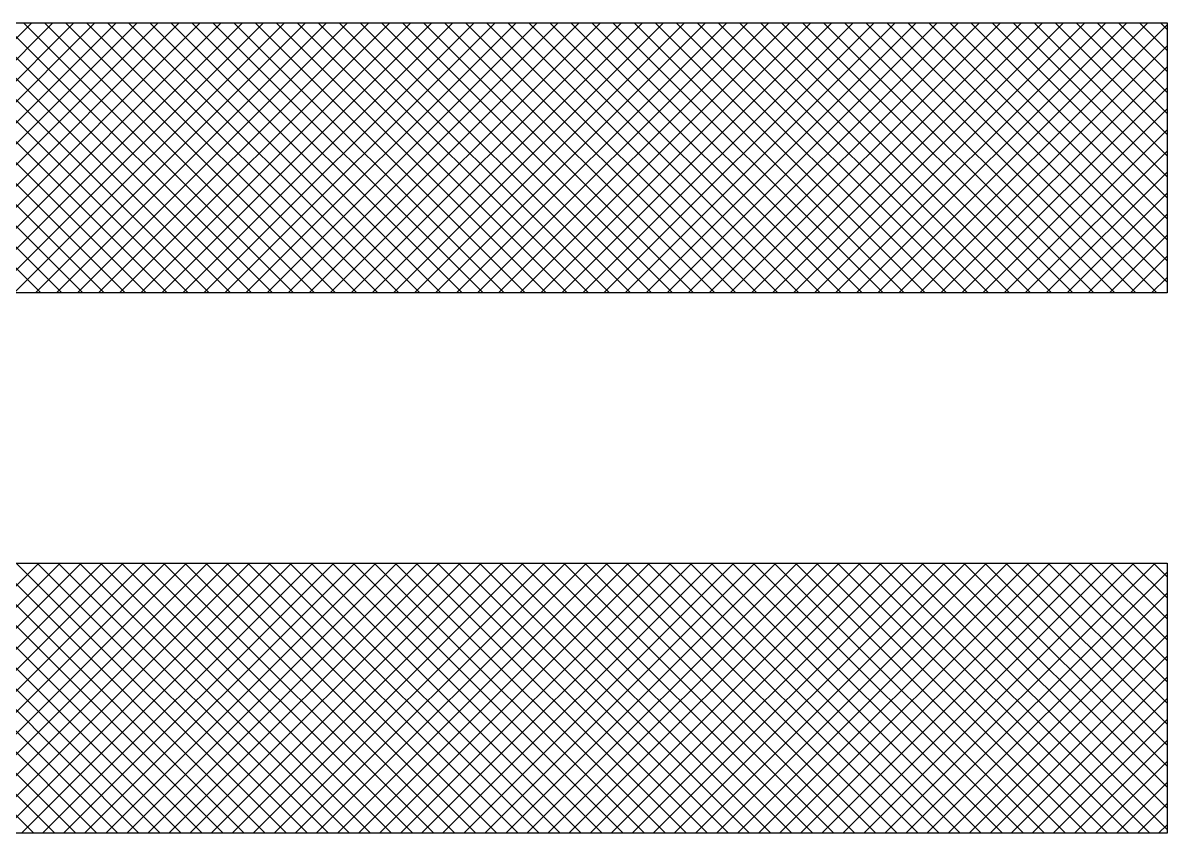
# Model space of a CAD drawing. Extents: x 610887 to 611781, y -400493 to -399849.
# Drawn here: x 611047.826 to 611051.418, y -400434.538 to -400431.994 of the extents above; entities that cross this region are included whole.
import ezdxf

# ---------------------------------------------------------------- set-up
doc = ezdxf.new("R2010")
doc.units = 0
doc.header["$LTSCALE"] = 1000
doc.layers.get('0').update_dxf_attribs({"linetype": 'CONTINUOUS'})
doc.layers.add('9-BOX', color=7, linetype='CONTINUOUS')

# ---------------------------------------------------------------- blocks, each defined once
blk = doc.blocks.new('*X13')
at = {"color": 0}
for p, q in [((237808.8379, 346149.264), (237809.9719, 346150.398)), ((237810.0099, 346149.264), (237808.8759, 346150.398)), ((237808.9262, 346149.264), (237810.0602, 346150.398)), ((237810.0983, 346149.264), (237808.9643, 346150.398)), ((237809.0146, 346149.264), (237810.1486, 346150.398)), ((237810.1867, 346149.264), (237809.0527, 346150.398)), ((237809.103, 346149.264), (237810.237, 346150.398)), ((237810.275, 346149.264), (237809.141, 346150.398)), ((237809.1914, 346149.264), (237810.3254, 346150.398)), ((237810.3634, 346149.264), (237809.2294, 346150.398)), ((237809.2798, 346149.264), (237810.4138, 346150.398)), ((237810.4518, 346149.264), (237809.3178, 346150.398)), ((237809.3682, 346149.264), (237810.5022, 346150.398)), ((237810.5402, 346149.264), (237809.4062, 346150.398)), ((237809.4566, 346149.264), (237810.5906, 346150.398)), ((237810.6286, 346149.264), (237809.4946, 346150.398)), ((237809.545, 346149.264), (237810.679, 346150.398)), ((237810.717, 346149.264), (237809.583, 346150.398)), ((237809.6334, 346149.264), (237810.7674, 346150.398)), ((237810.8054, 346149.264), (237809.6714, 346150.398)), ((237809.7217, 346149.264), (237810.8557, 346150.398)), ((237810.8938, 346149.264), (237809.7598, 346150.398)), ((237809.8101, 346149.264), (237810.9441, 346150.398)), ((237810.9822, 346149.264), (237809.8482, 346150.398)), ((237809.8985, 346149.264), (237811.0325, 346150.398)), ((237811.0705, 346149.264), (237809.9365, 346150.398)), ((237809.9869, 346149.264), (237811.1209, 346150.398)), ((237811.1589, 346149.264), (237810.0249, 346150.398)), ((237810.0753, 346149.264), (237811.2093, 346150.398)), ((237811.2473, 346149.264), (237810.1133, 346150.398)), ((237810.1637, 346149.264), (237811.2977, 346150.398)), ((237811.3357, 346149.264), (237810.2017, 346150.398)), ((237810.2521, 346149.264), (237811.3861, 346150.398)), ((237811.4241, 346149.264), (237810.2901, 346150.398)), ((237810.3405, 346149.264), (237811.4745, 346150.398)), ((237811.5125, 346149.264), (237810.3785, 346150.398)), ((237810.4289, 346149.264), (237811.5629, 346150.398)), ((237811.6009, 346149.264), (237810.4669, 346150.398)), ((237810.5172, 346149.264), (237811.6512, 346150.398)), ((237811.6893, 346149.264), (237810.5553, 346150.398)), ((237810.6056, 346149.264), (237811.7396, 346150.398)), ((237811.7777, 346149.264), (237810.6437, 346150.398)), ((237810.694, 346149.264), (237811.828, 346150.398)), ((237811.866, 346149.264), (237810.732, 346150.398)), ((237810.7824, 346149.264), (237811.9164, 346150.398)), ((237811.9544, 346149.264), (237810.8204, 346150.398)), ((237810.8708, 346149.264), (237812.0048, 346150.398)), ((237812.0428, 346149.264), (237810.9088, 346150.398)), ((237810.9592, 346149.264), (237812.0932, 346150.398)), ((237812.1312, 346149.264), (237810.9972, 346150.398)), ((237811.0476, 346149.264), (237812.1816, 346150.398)), ((237812.2196, 346149.264), (237811.0856, 346150.398)), ((237811.136, 346149.264), (237812.27, 346150.398)), ((237812.308, 346149.264), (237811.174, 346150.398)), ((237811.2243, 346149.264), (237812.3583, 346150.398)), ((237812.3964, 346149.264), (237811.2624, 346150.398)), ((237811.3127, 346149.264), (237812.4467, 346150.398)), ((237812.4848, 346149.264), (237811.3508, 346150.398)), ((237811.4011, 346149.264), (237812.5351, 346150.398)), ((237812.5731, 346149.264), (237811.4391, 346150.398)), ((237811.4895, 346149.264), (237812.6235, 346150.398)), ((237812.6615, 346149.264), (237811.5275, 346150.398)), ((237811.5779, 346149.264), (237812.7119, 346150.398)), ((237812.7499, 346149.264), (237811.6159, 346150.398)), ((237811.6663, 346149.264), (237812.8003, 346150.398)), ((237812.8383, 346149.264), (237811.7043, 346150.398)), ((237811.7547, 346149.264), (237812.8887, 346150.398)), ((237812.9267, 346149.264), (237811.7927, 346150.398)), ((237811.8431, 346149.264), (237812.9771, 346150.398)), ((237813.0151, 346149.264), (237811.8811, 346150.398)), ((237811.9315, 346149.264), (237813.0655, 346150.398)), ((237813.1035, 346149.264), (237811.9695, 346150.398)), ((237812.0198, 346149.264), (237813.1538, 346150.398)), ((237813.1919, 346149.264), (237812.0579, 346150.398)), ((237812.1082, 346149.264), (237813.2422, 346150.398)), ((237813.2803, 346149.264), (237812.1463, 346150.398)), ((237812.1966, 346149.264), (237813.3306, 346150.398)), ((237813.3686, 346149.264), (237812.2346, 346150.398)), ((237812.285, 346149.264), (237813.419, 346150.398)), ((237813.457, 346149.264), (237812.323, 346150.398)), ((237812.3734, 346149.264), (237813.5074, 346150.398)), ((237813.5454, 346149.264), (237812.4114, 346150.398)), ((237812.4618, 346149.264), (237813.5958, 346150.398)), ((237813.6338, 346149.264), (237812.4998, 346150.398)), ((237812.5502, 346149.264), (237813.6842, 346150.398)), ((237813.7222, 346149.264), (237812.5882, 346150.398)), ((237812.6386, 346149.264), (237813.7726, 346150.398)), ((237813.8106, 346149.264), (237812.6766, 346150.398)), ((237812.7269, 346149.264), (237813.8609, 346150.398)), ((237813.899, 346149.264), (237812.765, 346150.398)), ((237812.8153, 346149.264), (237813.9493, 346150.398)), ((237813.9874, 346149.264), (237812.8534, 346150.398)), ((237812.9037, 346149.264), (237814.0377, 346150.398)), ((237814.0757, 346149.264), (237812.9417, 346150.398)), ((237812.9921, 346149.264), (237814.1261, 346150.398)), ((237814.1641, 346149.264), (237813.0301, 346150.398)), ((237813.0805, 346149.264), (237814.2145, 346150.398)), ((237814.2525, 346149.264), (237813.1185, 346150.398)), ((237813.1689, 346149.264), (237814.3029, 346150.398)), ((237814.3409, 346149.264), (237813.2069, 346150.398)), ((237813.2573, 346149.264), (237814.3913, 346150.398)), ((237814.4293, 346149.264), (237813.2953, 346150.398)), ((237813.3457, 346149.264), (237814.4797, 346150.398)), ((237814.5177, 346149.264), (237813.3837, 346150.398)), ((237813.4341, 346149.264), (237814.5681, 346150.398)), ((237814.6061, 346149.264), (237813.4721, 346150.398)), ((237813.5224, 346149.264), (237814.6564, 346150.398)), ((237814.6945, 346149.264), (237813.5605, 346150.398)), ((237814.737, 346149.3099), (237813.6489, 346150.398)), ((237814.737, 346149.3982), (237813.7372, 346150.398)), ((237814.737, 346149.4866), (237813.8256, 346150.398)), ((237814.737, 346149.575), (237813.914, 346150.398)), ((237814.737, 346149.6634), (237814.0024, 346150.398)), ((237814.737, 346149.7518), (237814.0908, 346150.398)), ((237814.737, 346149.8402), (237814.1792, 346150.398)), ((237814.737, 346149.9286), (237814.2676, 346150.398)), ((237814.737, 346150.017), (237814.356, 346150.398)), ((237814.737, 346150.1053), (237814.4443, 346150.398)), ((237814.737, 346150.1937), (237814.5327, 346150.398)), ((237814.737, 346150.2821), (237814.6211, 346150.398)), ((237814.737, 346150.3705), (237814.7095, 346150.398)), ((237813.6108, 346149.264), (237814.737, 346150.3902)), ((237813.6992, 346149.264), (237814.737, 346150.3018)), ((237813.7876, 346149.264), (237814.737, 346150.2134)), ((237813.876, 346149.264), (237814.737, 346150.125)), ((237813.9644, 346149.264), (237814.737, 346150.0366)), ((237814.0528, 346149.264), (237814.737, 346149.9482)), ((237814.1412, 346149.264), (237814.737, 346149.8598)), ((237814.2295, 346149.264), (237814.737, 346149.7715)), ((237814.3179, 346149.264), (237814.737, 346149.6831)), ((237814.4063, 346149.264), (237814.737, 346149.5947)), ((237814.4947, 346149.264), (237814.737, 346149.5063)), ((237814.5831, 346149.264), (237814.737, 346149.4179)), ((237814.6715, 346149.264), (237814.737, 346149.3295)), ((237809.9798, 346146.996), (237808.8458, 346148.13)), ((237808.868, 346146.996), (237810.002, 346148.13)), ((237810.0682, 346146.996), (237808.9342, 346148.13)), ((237808.9563, 346146.996), (237810.0903, 346148.13)), ((237810.1566, 346146.996), (237809.0226, 346148.13)), ((237809.0447, 346146.996), (237810.1787, 346148.13)), ((237810.245, 346146.996), (237809.111, 346148.13)), ((237809.1331, 346146.996), (237810.2671, 346148.13)), ((237810.3333, 346146.996), (237809.1993, 346148.13)), ((237809.2215, 346146.996), (237810.3555, 346148.13)), ((237810.4217, 346146.996), (237809.2877, 346148.13)), ((237809.3099, 346146.996), (237810.4439, 346148.13)), ((237810.5101, 346146.996), (237809.3761, 346148.13)), ((237809.3983, 346146.996), (237810.5323, 346148.13)), ((237810.5985, 346146.996), (237809.4645, 346148.13)), ((237809.4867, 346146.996), (237810.6207, 346148.13)), ((237810.6869, 346146.996), (237809.5529, 346148.13)), ((237809.5751, 346146.996), (237810.7091, 346148.13)), ((237810.7753, 346146.996), (237809.6413, 346148.13)), ((237809.6635, 346146.996), (237810.7975, 346148.13)), ((237810.8637, 346146.996), (237809.7297, 346148.13)), ((237809.7518, 346146.996), (237810.8858, 346148.13)), ((237810.9521, 346146.996), (237809.8181, 346148.13)), ((237809.8402, 346146.996), (237810.9742, 346148.13)), ((237811.0404, 346146.996), (237809.9064, 346148.13)), ((237809.9286, 346146.996), (237811.0626, 346148.13)), ((237811.1288, 346146.996), (237809.9948, 346148.13)), ((237810.017, 346146.996), (237811.151, 346148.13)), ((237811.2172, 346146.996), (237810.0832, 346148.13)), ((237810.1054, 346146.996), (237811.2394, 346148.13)), ((237811.3056, 346146.996), (237810.1716, 346148.13)), ((237810.1938, 346146.996), (237811.3278, 346148.13)), ((237811.394, 346146.996), (237810.26, 346148.13)), ((237810.2822, 346146.996), (237811.4162, 346148.13)), ((237811.4824, 346146.996), (237810.3484, 346148.13)), ((237810.3706, 346146.996), (237811.5046, 346148.13)), ((237811.5708, 346146.996), (237810.4368, 346148.13)), ((237810.4589, 346146.996), (237811.5929, 346148.13)), ((237811.6592, 346146.996), (237810.5252, 346148.13)), ((237810.5473, 346146.996), (237811.6813, 346148.13)), ((237811.7476, 346146.996), (237810.6136, 346148.13)), ((237810.6357, 346146.996), (237811.7697, 346148.13)), ((237811.8359, 346146.996), (237810.7019, 346148.13)), ((237810.7241, 346146.996), (237811.8581, 346148.13)), ((237811.9243, 346146.996), (237810.7903, 346148.13)), ((237810.8125, 346146.996), (237811.9465, 346148.13)), ((237812.0127, 346146.996), (237810.8787, 346148.13)), ((237810.9009, 346146.996), (237812.0349, 346148.13)), ((237812.1011, 346146.996), (237810.9671, 346148.13)), ((237810.9893, 346146.996), (237812.1233, 346148.13)), ((237812.1895, 346146.996), (237811.0555, 346148.13)), ((237811.0777, 346146.996), (237812.2117, 346148.13)), ((237812.2779, 346146.996), (237811.1439, 346148.13)), ((237811.1661, 346146.996), (237812.3001, 346148.13)), ((237812.3663, 346146.996), (237811.2323, 346148.13)), ((237811.2544, 346146.996), (237812.3884, 346148.13)), ((237812.4547, 346146.996), (237811.3207, 346148.13)), ((237811.3428, 346146.996), (237812.4768, 346148.13)), ((237812.543, 346146.996), (237811.409, 346148.13)), ((237811.4312, 346146.996), (237812.5652, 346148.13)), ((237812.6314, 346146.996), (237811.4974, 346148.13)), ((237811.5196, 346146.996), (237812.6536, 346148.13)), ((237812.7198, 346146.996), (237811.5858, 346148.13)), ((237811.608, 346146.996), (237812.742, 346148.13)), ((237812.8082, 346146.996), (237811.6742, 346148.13)), ((237811.6964, 346146.996), (237812.8304, 346148.13)), ((237812.8966, 346146.996), (237811.7626, 346148.13)), ((237811.7848, 346146.996), (237812.9188, 346148.13)), ((237812.985, 346146.996), (237811.851, 346148.13)), ((237811.8732, 346146.996), (237813.0072, 346148.13)), ((237813.0734, 346146.996), (237811.9394, 346148.13)), ((237811.9615, 346146.996), (237813.0955, 346148.13)), ((237813.1618, 346146.996), (237812.0278, 346148.13)), ((237812.0499, 346146.996), (237813.1839, 346148.13)), ((237813.2502, 346146.996), (237812.1162, 346148.13)), ((237812.1383, 346146.996), (237813.2723, 346148.13)), ((237813.3385, 346146.996), (237812.2045, 346148.13)), ((237812.2267, 346146.996), (237813.3607, 346148.13)), ((237813.4269, 346146.996), (237812.2929, 346148.13)), ((237812.3151, 346146.996), (237813.4491, 346148.13)), ((237813.5153, 346146.996), (237812.3813, 346148.13)), ((237812.4035, 346146.996), (237813.5375, 346148.13)), ((237813.6037, 346146.996), (237812.4697, 346148.13)), ((237812.4919, 346146.996), (237813.6259, 346148.13)), ((237813.6921, 346146.996), (237812.5581, 346148.13)), ((237812.5803, 346146.996), (237813.7143, 346148.13)), ((237813.7805, 346146.996), (237812.6465, 346148.13)), ((237812.6687, 346146.996), (237813.8027, 346148.13)), ((237813.8689, 346146.996), (237812.7349, 346148.13)), ((237812.757, 346146.996), (237813.891, 346148.13)), ((237813.9573, 346146.996), (237812.8233, 346148.13)), ((237812.8454, 346146.996), (237813.9794, 346148.13)), ((237814.0457, 346146.996), (237812.9117, 346148.13)), ((237812.9338, 346146.996), (237814.0678, 346148.13)), ((237814.134, 346146.996), (237813, 346148.13)), ((237813.0222, 346146.996), (237814.1562, 346148.13)), ((237814.2224, 346146.996), (237813.0884, 346148.13)), ((237813.1106, 346146.996), (237814.2446, 346148.13)), ((237814.3108, 346146.996), (237813.1768, 346148.13)), ((237813.199, 346146.996), (237814.333, 346148.13)), ((237814.3992, 346146.996), (237813.2652, 346148.13)), ((237813.2874, 346146.996), (237814.4214, 346148.13)), ((237814.4876, 346146.996), (237813.3536, 346148.13)), ((237813.3758, 346146.996), (237814.5098, 346148.13)), ((237814.576, 346146.996), (237813.442, 346148.13)), ((237813.4642, 346146.996), (237814.5982, 346148.13)), ((237814.6644, 346146.996), (237813.5304, 346148.13)), ((237813.5525, 346146.996), (237814.6865, 346148.13)), ((237814.737, 346147.0118), (237813.6188, 346148.13)), ((237813.6409, 346146.996), (237814.737, 346148.0921)), ((237814.737, 346147.1001), (237813.7071, 346148.13)), ((237814.737, 346147.1885), (237813.7955, 346148.13)), ((237814.737, 346147.2769), (237813.8839, 346148.13)), ((237814.737, 346147.3653), (237813.9723, 346148.13)), ((237814.737, 346147.4537), (237814.0607, 346148.13)), ((237814.737, 346147.5421), (237814.1491, 346148.13)), ((237814.737, 346147.6305), (237814.2375, 346148.13)), ((237814.737, 346147.7189), (237814.3259, 346148.13)), ((237814.737, 346147.8073), (237814.4143, 346148.13)), ((237814.737, 346147.8956), (237814.5026, 346148.13)), ((237814.737, 346147.984), (237814.591, 346148.13)), ((237814.737, 346148.0724), (237814.6794, 346148.13)), ((237813.7293, 346146.996), (237814.737, 346148.0037)), ((237813.8177, 346146.996), (237814.737, 346147.9153)), ((237813.9061, 346146.996), (237814.737, 346147.8269)), ((237813.9945, 346146.996), (237814.737, 346147.7385)), ((237814.0829, 346146.996), (237814.737, 346147.6501)), ((237814.1713, 346146.996), (237814.737, 346147.5617)), ((237814.2596, 346146.996), (237814.737, 346147.4734)), ((237814.348, 346146.996), (237814.737, 346147.385)), ((237814.4364, 346146.996), (237814.737, 346147.2966)), ((237814.5248, 346146.996), (237814.737, 346147.2082)), ((237814.6132, 346146.996), (237814.737, 346147.1198)), ((237814.7016, 346146.996), (237814.737, 346147.0314))]:
    blk.add_line(p, q, dxfattribs=at)
blk = doc.blocks.new('*X3')
at = {"color": 0}
for p, q in [((237808.8379, 346149.264), (237809.9719, 346150.398)), ((237810.0099, 346149.264), (237808.8759, 346150.398)), ((237808.9262, 346149.264), (237810.0602, 346150.398)), ((237810.0983, 346149.264), (237808.9643, 346150.398)), ((237809.0146, 346149.264), (237810.1486, 346150.398)), ((237810.1867, 346149.264), (237809.0527, 346150.398)), ((237809.103, 346149.264), (237810.237, 346150.398)), ((237810.275, 346149.264), (237809.141, 346150.398)), ((237809.1914, 346149.264), (237810.3254, 346150.398)), ((237810.3634, 346149.264), (237809.2294, 346150.398)), ((237809.2798, 346149.264), (237810.4138, 346150.398)), ((237810.4518, 346149.264), (237809.3178, 346150.398)), ((237809.3682, 346149.264), (237810.5022, 346150.398)), ((237810.5402, 346149.264), (237809.4062, 346150.398)), ((237809.4566, 346149.264), (237810.5906, 346150.398)), ((237810.6286, 346149.264), (237809.4946, 346150.398)), ((237809.545, 346149.264), (237810.679, 346150.398)), ((237810.717, 346149.264), (237809.583, 346150.398)), ((237809.6334, 346149.264), (237810.7674, 346150.398)), ((237810.8054, 346149.264), (237809.6714, 346150.398)), ((237809.7217, 346149.264), (237810.8557, 346150.398)), ((237810.8938, 346149.264), (237809.7598, 346150.398)), ((237809.8101, 346149.264), (237810.9441, 346150.398)), ((237810.9822, 346149.264), (237809.8482, 346150.398)), ((237809.8985, 346149.264), (237811.0325, 346150.398)), ((237811.0705, 346149.264), (237809.9365, 346150.398)), ((237809.9869, 346149.264), (237811.1209, 346150.398)), ((237811.1589, 346149.264), (237810.0249, 346150.398)), ((237810.0753, 346149.264), (237811.2093, 346150.398)), ((237811.2473, 346149.264), (237810.1133, 346150.398)), ((237810.1637, 346149.264), (237811.2977, 346150.398)), ((237811.3357, 346149.264), (237810.2017, 346150.398)), ((237810.2521, 346149.264), (237811.3861, 346150.398)), ((237811.4241, 346149.264), (237810.2901, 346150.398)), ((237810.3405, 346149.264), (237811.4745, 346150.398)), ((237811.5125, 346149.264), (237810.3785, 346150.398)), ((237810.4289, 346149.264), (237811.5629, 346150.398)), ((237811.6009, 346149.264), (237810.4669, 346150.398)), ((237810.5172, 346149.264), (237811.6512, 346150.398)), ((237811.6893, 346149.264), (237810.5553, 346150.398)), ((237810.6056, 346149.264), (237811.7396, 346150.398)), ((237811.7777, 346149.264), (237810.6437, 346150.398)), ((237810.694, 346149.264), (237811.828, 346150.398)), ((237811.866, 346149.264), (237810.732, 346150.398)), ((237810.7824, 346149.264), (237811.9164, 346150.398)), ((237811.9544, 346149.264), (237810.8204, 346150.398)), ((237810.8708, 346149.264), (237812.0048, 346150.398)), ((237812.0428, 346149.264), (237810.9088, 346150.398)), ((237810.9592, 346149.264), (237812.0932, 346150.398)), ((237812.1312, 346149.264), (237810.9972, 346150.398)), ((237811.0476, 346149.264), (237812.1816, 346150.398)), ((237812.2196, 346149.264), (237811.0856, 346150.398)), ((237811.136, 346149.264), (237812.27, 346150.398)), ((237812.308, 346149.264), (237811.174, 346150.398)), ((237811.2243, 346149.264), (237812.3583, 346150.398)), ((237812.3964, 346149.264), (237811.2624, 346150.398)), ((237811.3127, 346149.264), (237812.4467, 346150.398)), ((237812.4848, 346149.264), (237811.3508, 346150.398)), ((237811.4011, 346149.264), (237812.5351, 346150.398)), ((237812.5731, 346149.264), (237811.4391, 346150.398)), ((237811.4895, 346149.264), (237812.6235, 346150.398)), ((237812.6615, 346149.264), (237811.5275, 346150.398)), ((237811.5779, 346149.264), (237812.7119, 346150.398)), ((237812.7499, 346149.264), (237811.6159, 346150.398)), ((237811.6663, 346149.264), (237812.8003, 346150.398)), ((237812.8383, 346149.264), (237811.7043, 346150.398)), ((237811.7547, 346149.264), (237812.8887, 346150.398)), ((237812.9267, 346149.264), (237811.7927, 346150.398)), ((237811.8431, 346149.264), (237812.9771, 346150.398)), ((237813.0151, 346149.264), (237811.8811, 346150.398)), ((237811.9315, 346149.264), (237813.0655, 346150.398)), ((237813.1035, 346149.264), (237811.9695, 346150.398)), ((237812.0198, 346149.264), (237813.1538, 346150.398)), ((237813.1919, 346149.264), (237812.0579, 346150.398)), ((237812.1082, 346149.264), (237813.2422, 346150.398)), ((237813.2803, 346149.264), (237812.1463, 346150.398)), ((237812.1966, 346149.264), (237813.3306, 346150.398)), ((237813.3686, 346149.264), (237812.2346, 346150.398)), ((237812.285, 346149.264), (237813.419, 346150.398)), ((237813.457, 346149.264), (237812.323, 346150.398)), ((237812.3734, 346149.264), (237813.5074, 346150.398)), ((237813.5454, 346149.264), (237812.4114, 346150.398)), ((237812.4618, 346149.264), (237813.5958, 346150.398)), ((237813.6338, 346149.264), (237812.4998, 346150.398)), ((237812.5502, 346149.264), (237813.6842, 346150.398)), ((237813.7222, 346149.264), (237812.5882, 346150.398)), ((237812.6386, 346149.264), (237813.7726, 346150.398)), ((237813.8106, 346149.264), (237812.6766, 346150.398)), ((237812.7269, 346149.264), (237813.8609, 346150.398)), ((237813.899, 346149.264), (237812.765, 346150.398)), ((237812.8153, 346149.264), (237813.9493, 346150.398)), ((237813.9874, 346149.264), (237812.8534, 346150.398)), ((237812.9037, 346149.264), (237814.0377, 346150.398)), ((237814.0757, 346149.264), (237812.9417, 346150.398)), ((237812.9921, 346149.264), (237814.1261, 346150.398)), ((237814.1641, 346149.264), (237813.0301, 346150.398)), ((237813.0805, 346149.264), (237814.2145, 346150.398)), ((237814.2525, 346149.264), (237813.1185, 346150.398)), ((237813.1689, 346149.264), (237814.3029, 346150.398)), ((237814.3409, 346149.264), (237813.2069, 346150.398)), ((237813.2573, 346149.264), (237814.3913, 346150.398)), ((237814.4293, 346149.264), (237813.2953, 346150.398)), ((237813.3457, 346149.264), (237814.4797, 346150.398)), ((237814.5177, 346149.264), (237813.3837, 346150.398)), ((237813.4341, 346149.264), (237814.5681, 346150.398)), ((237814.6061, 346149.264), (237813.4721, 346150.398)), ((237813.5224, 346149.264), (237814.6564, 346150.398)), ((237814.6945, 346149.264), (237813.5605, 346150.398)), ((237814.737, 346149.3099), (237813.6489, 346150.398)), ((237814.737, 346149.3982), (237813.7372, 346150.398)), ((237814.737, 346149.4866), (237813.8256, 346150.398)), ((237814.737, 346149.575), (237813.914, 346150.398)), ((237814.737, 346149.6634), (237814.0024, 346150.398)), ((237814.737, 346149.7518), (237814.0908, 346150.398)), ((237814.737, 346149.8402), (237814.1792, 346150.398)), ((237814.737, 346149.9286), (237814.2676, 346150.398)), ((237814.737, 346150.017), (237814.356, 346150.398)), ((237814.737, 346150.1053), (237814.4443, 346150.398)), ((237814.737, 346150.1937), (237814.5327, 346150.398)), ((237814.737, 346150.2821), (237814.6211, 346150.398)), ((237814.737, 346150.3705), (237814.7095, 346150.398)), ((237813.6108, 346149.264), (237814.737, 346150.3902)), ((237813.6992, 346149.264), (237814.737, 346150.3018)), ((237813.7876, 346149.264), (237814.737, 346150.2134)), ((237813.876, 346149.264), (237814.737, 346150.125)), ((237813.9644, 346149.264), (237814.737, 346150.0366)), ((237814.0528, 346149.264), (237814.737, 346149.9482)), ((237814.1412, 346149.264), (237814.737, 346149.8598)), ((237814.2295, 346149.264), (237814.737, 346149.7715)), ((237814.3179, 346149.264), (237814.737, 346149.6831)), ((237814.4063, 346149.264), (237814.737, 346149.5947)), ((237814.4947, 346149.264), (237814.737, 346149.5063)), ((237814.5831, 346149.264), (237814.737, 346149.4179)), ((237814.6715, 346149.264), (237814.737, 346149.3295)), ((237809.9798, 346146.996), (237808.8458, 346148.13)), ((237808.868, 346146.996), (237810.002, 346148.13)), ((237810.0682, 346146.996), (237808.9342, 346148.13)), ((237808.9563, 346146.996), (237810.0903, 346148.13)), ((237810.1566, 346146.996), (237809.0226, 346148.13)), ((237809.0447, 346146.996), (237810.1787, 346148.13)), ((237810.245, 346146.996), (237809.111, 346148.13)), ((237809.1331, 346146.996), (237810.2671, 346148.13)), ((237810.3333, 346146.996), (237809.1993, 346148.13)), ((237809.2215, 346146.996), (237810.3555, 346148.13)), ((237810.4217, 346146.996), (237809.2877, 346148.13)), ((237809.3099, 346146.996), (237810.4439, 346148.13)), ((237810.5101, 346146.996), (237809.3761, 346148.13)), ((237809.3983, 346146.996), (237810.5323, 346148.13)), ((237810.5985, 346146.996), (237809.4645, 346148.13)), ((237809.4867, 346146.996), (237810.6207, 346148.13)), ((237810.6869, 346146.996), (237809.5529, 346148.13)), ((237809.5751, 346146.996), (237810.7091, 346148.13)), ((237810.7753, 346146.996), (237809.6413, 346148.13)), ((237809.6635, 346146.996), (237810.7975, 346148.13)), ((237810.8637, 346146.996), (237809.7297, 346148.13)), ((237809.7518, 346146.996), (237810.8858, 346148.13)), ((237810.9521, 346146.996), (237809.8181, 346148.13)), ((237809.8402, 346146.996), (237810.9742, 346148.13)), ((237811.0404, 346146.996), (237809.9064, 346148.13)), ((237809.9286, 346146.996), (237811.0626, 346148.13)), ((237811.1288, 346146.996), (237809.9948, 346148.13)), ((237810.017, 346146.996), (237811.151, 346148.13)), ((237811.2172, 346146.996), (237810.0832, 346148.13)), ((237810.1054, 346146.996), (237811.2394, 346148.13)), ((237811.3056, 346146.996), (237810.1716, 346148.13)), ((237810.1938, 346146.996), (237811.3278, 346148.13)), ((237811.394, 346146.996), (237810.26, 346148.13)), ((237810.2822, 346146.996), (237811.4162, 346148.13)), ((237811.4824, 346146.996), (237810.3484, 346148.13)), ((237810.3706, 346146.996), (237811.5046, 346148.13)), ((237811.5708, 346146.996), (237810.4368, 346148.13)), ((237810.4589, 346146.996), (237811.5929, 346148.13)), ((237811.6592, 346146.996), (237810.5252, 346148.13)), ((237810.5473, 346146.996), (237811.6813, 346148.13)), ((237811.7476, 346146.996), (237810.6136, 346148.13)), ((237810.6357, 346146.996), (237811.7697, 346148.13)), ((237811.8359, 346146.996), (237810.7019, 346148.13)), ((237810.7241, 346146.996), (237811.8581, 346148.13)), ((237811.9243, 346146.996), (237810.7903, 346148.13)), ((237810.8125, 346146.996), (237811.9465, 346148.13)), ((237812.0127, 346146.996), (237810.8787, 346148.13)), ((237810.9009, 346146.996), (237812.0349, 346148.13)), ((237812.1011, 346146.996), (237810.9671, 346148.13)), ((237810.9893, 346146.996), (237812.1233, 346148.13)), ((237812.1895, 346146.996), (237811.0555, 346148.13)), ((237811.0777, 346146.996), (237812.2117, 346148.13)), ((237812.2779, 346146.996), (237811.1439, 346148.13)), ((237811.1661, 346146.996), (237812.3001, 346148.13)), ((237812.3663, 346146.996), (237811.2323, 346148.13)), ((237811.2544, 346146.996), (237812.3884, 346148.13)), ((237812.4547, 346146.996), (237811.3207, 346148.13)), ((237811.3428, 346146.996), (237812.4768, 346148.13)), ((237812.543, 346146.996), (237811.409, 346148.13)), ((237811.4312, 346146.996), (237812.5652, 346148.13)), ((237812.6314, 346146.996), (237811.4974, 346148.13)), ((237811.5196, 346146.996), (237812.6536, 346148.13)), ((237812.7198, 346146.996), (237811.5858, 346148.13)), ((237811.608, 346146.996), (237812.742, 346148.13)), ((237812.8082, 346146.996), (237811.6742, 346148.13)), ((237811.6964, 346146.996), (237812.8304, 346148.13)), ((237812.8966, 346146.996), (237811.7626, 346148.13)), ((237811.7848, 346146.996), (237812.9188, 346148.13)), ((237812.985, 346146.996), (237811.851, 346148.13)), ((237811.8732, 346146.996), (237813.0072, 346148.13)), ((237813.0734, 346146.996), (237811.9394, 346148.13)), ((237811.9615, 346146.996), (237813.0955, 346148.13)), ((237813.1618, 346146.996), (237812.0278, 346148.13)), ((237812.0499, 346146.996), (237813.1839, 346148.13)), ((237813.2502, 346146.996), (237812.1162, 346148.13)), ((237812.1383, 346146.996), (237813.2723, 346148.13)), ((237813.3385, 346146.996), (237812.2045, 346148.13)), ((237812.2267, 346146.996), (237813.3607, 346148.13)), ((237813.4269, 346146.996), (237812.2929, 346148.13)), ((237812.3151, 346146.996), (237813.4491, 346148.13)), ((237813.5153, 346146.996), (237812.3813, 346148.13)), ((237812.4035, 346146.996), (237813.5375, 346148.13)), ((237813.6037, 346146.996), (237812.4697, 346148.13)), ((237812.4919, 346146.996), (237813.6259, 346148.13)), ((237813.6921, 346146.996), (237812.5581, 346148.13)), ((237812.5803, 346146.996), (237813.7143, 346148.13)), ((237813.7805, 346146.996), (237812.6465, 346148.13)), ((237812.6687, 346146.996), (237813.8027, 346148.13)), ((237813.8689, 346146.996), (237812.7349, 346148.13)), ((237812.757, 346146.996), (237813.891, 346148.13)), ((237813.9573, 346146.996), (237812.8233, 346148.13)), ((237812.8454, 346146.996), (237813.9794, 346148.13)), ((237814.0457, 346146.996), (237812.9117, 346148.13)), ((237812.9338, 346146.996), (237814.0678, 346148.13)), ((237814.134, 346146.996), (237813, 346148.13)), ((237813.0222, 346146.996), (237814.1562, 346148.13)), ((237814.2224, 346146.996), (237813.0884, 346148.13)), ((237813.1106, 346146.996), (237814.2446, 346148.13)), ((237814.3108, 346146.996), (237813.1768, 346148.13)), ((237813.199, 346146.996), (237814.333, 346148.13)), ((237814.3992, 346146.996), (237813.2652, 346148.13)), ((237813.2874, 346146.996), (237814.4214, 346148.13)), ((237814.4876, 346146.996), (237813.3536, 346148.13)), ((237813.3758, 346146.996), (237814.5098, 346148.13)), ((237814.576, 346146.996), (237813.442, 346148.13)), ((237813.4642, 346146.996), (237814.5982, 346148.13)), ((237814.6644, 346146.996), (237813.5304, 346148.13)), ((237813.5525, 346146.996), (237814.6865, 346148.13)), ((237814.737, 346147.0118), (237813.6188, 346148.13)), ((237813.6409, 346146.996), (237814.737, 346148.0921)), ((237814.737, 346147.1001), (237813.7071, 346148.13)), ((237814.737, 346147.1885), (237813.7955, 346148.13)), ((237814.737, 346147.2769), (237813.8839, 346148.13)), ((237814.737, 346147.3653), (237813.9723, 346148.13)), ((237814.737, 346147.4537), (237814.0607, 346148.13)), ((237814.737, 346147.5421), (237814.1491, 346148.13)), ((237814.737, 346147.6305), (237814.2375, 346148.13)), ((237814.737, 346147.7189), (237814.3259, 346148.13)), ((237814.737, 346147.8073), (237814.4143, 346148.13)), ((237814.737, 346147.8956), (237814.5026, 346148.13)), ((237814.737, 346147.984), (237814.591, 346148.13)), ((237814.737, 346148.0724), (237814.6794, 346148.13)), ((237813.7293, 346146.996), (237814.737, 346148.0037)), ((237813.8177, 346146.996), (237814.737, 346147.9153)), ((237813.9061, 346146.996), (237814.737, 346147.8269)), ((237813.9945, 346146.996), (237814.737, 346147.7385)), ((237814.0829, 346146.996), (237814.737, 346147.6501)), ((237814.1713, 346146.996), (237814.737, 346147.5617)), ((237814.2596, 346146.996), (237814.737, 346147.4734)), ((237814.348, 346146.996), (237814.737, 346147.385)), ((237814.4364, 346146.996), (237814.737, 346147.2966)), ((237814.5248, 346146.996), (237814.737, 346147.2082)), ((237814.6132, 346146.996), (237814.737, 346147.1198)), ((237814.7016, 346146.996), (237814.737, 346147.0314))]:
    blk.add_line(p, q, dxfattribs=at)

msp = doc.modelspace()

# ---------------------------------------------------------------- linework, layer by layer
at = {"layer": '9-BOX', "linetype": 'Continuous'}
for p, q in [((611044.6336, -400431.9938), (611051.4183, -400431.9938)), ((611044.6336, -400431.9938), (611051.4183, -400431.9938)), ((611051.4183, -400431.9938), (611051.4183, -400432.8419)), ((611051.4183, -400431.9938), (611051.4183, -400432.8419)), ((611051.4183, -400432.8419), (611045.4817, -400432.8419)), ((611051.4183, -400432.8419), (611045.4817, -400432.8419)), ((611045.4817, -400433.69), (611051.4183, -400433.69)), ((611045.4817, -400433.69), (611051.4183, -400433.69)), ((611051.4183, -400433.69), (611051.4183, -400434.5381)), ((611051.4183, -400433.69), (611051.4183, -400434.5381)), ((611051.4183, -400434.5381), (611045.4817, -400434.5381)), ((611051.4183, -400434.5381), (611045.4817, -400434.5381))]:
    msp.add_line(p, q, dxfattribs=at)

# ---------------------------------------------------------------- block references
at = {"layer": '9-BOX', "xscale": 0.747874584980309, "yscale": 0.7478745854459703, "zscale": 0.747874585471672}
for name in ['*X13', '*X3']:
    msp.add_blockref(name, (433195.8204, -659309.0792), dxfattribs=at)

doc.saveas('drawing.dxf')
